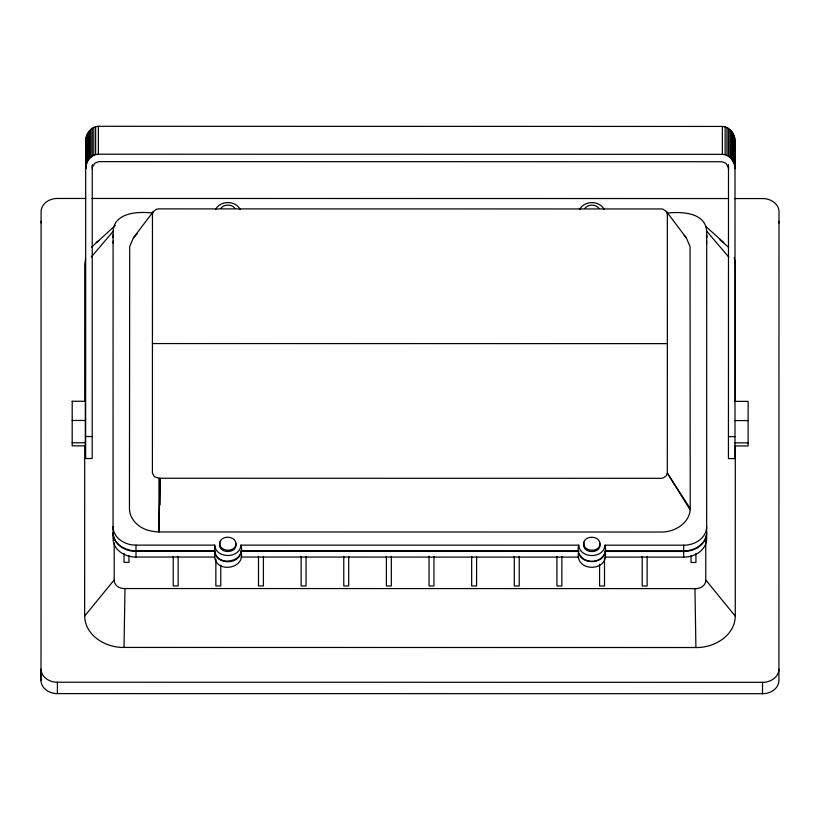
<?xml version="1.0" encoding="UTF-8"?>
<svg xmlns="http://www.w3.org/2000/svg" width="820" height="820" viewBox="0 0 820 820"><rect width="100%" height="100%" fill="white"/><g stroke="black" fill="none" stroke-linecap="round" stroke-linejoin="round"><path stroke-width="1.23" d="M734.453 198.563L762.6 198.563C770.103 198.368 778.846 203.421 779 211.642L778.908 680.62C778.754 688.841 770.011 693.894 762.508 693.699L57.4 693.597C49.897 693.781 41.154 688.739 41 680.518L41.092 211.529C41.246 203.319 49.989 198.266 57.492 198.46L85.639 198.46M41 680.518L41 669.151C41.154 677.371 49.897 682.424 57.4 682.23L762.518 682.332C770.011 682.527 778.754 677.484 778.918 669.264M57.4 693.597L57.4 682.23M735.304 446.193L735.274 616.148C734.894 635.869 713.902 647.984 695.913 647.523L124.015 647.431C106.016 647.892 85.034 635.766 84.665 616.045L84.696 446.101M84.706 401.38L84.737 264.655L85.567 258.546M92.25 165.476L92.199 458.513L85.639 458.503L85.7 140.917C85.618 133.855 90.979 126.546 98.39 126.3L722.369 126.434C729.677 126.669 734.997 133.814 735.017 140.773L734.997 458.605L728.437 458.605L728.498 165.353M85.803 139.215L85.7 168.817C85.608 161.765 90.969 154.447 98.39 154.211L722.369 154.345C729.667 154.58 734.997 161.714 735.017 168.674L735.017 140.773M86.131 165.209L86.131 137.309M86.684 163.375L86.684 135.464M87.443 161.622L87.443 133.721M88.396 160.013L88.396 132.102M89.534 158.547L89.534 130.646M90.825 157.266L90.825 129.355M92.25 156.179L92.25 128.279M92.25 169.063L92.475 164.605M93.787 155.318L93.798 127.418M95.622 154.621L95.622 126.71M98.39 154.211L98.39 126.3M705.774 540.421L705.764 580.006C706.082 585.664 699.993 589.026 694.96 588.616L124.999 588.534C119.956 588.944 113.867 585.572 114.195 579.924L114.195 542.891M124.035 553.428L124.035 562.387L128.955 562.387L128.955 555.632M706.655 532.569C706.86 544.336 694.376 551.747 683.695 551.44L604.986 551.429C610.234 572.565 573.487 572.565 578.746 551.429L240.947 551.378C246.389 568.567 216.552 573.897 214.707 557.057L135.997 557.047L135.997 551.358C125.316 551.665 112.832 544.244 113.047 532.487M706.655 526.891C706.43 538.391 694.191 545.464 683.695 545.187L604.986 545.177C604.012 558.984 579.72 558.984 578.746 545.177L240.947 545.126C246.389 562.315 216.552 567.655 214.707 550.804L135.997 550.794L135.997 545.115C125.501 545.382 113.262 538.309 113.047 526.809M153.34 211.498L152.458 214.112L152.417 472.996L154.334 476.697L158.967 478.234L158.957 531.965L661.484 532.036C674.737 532.17 689.948 523.047 690.214 508.584L690.061 246.625L686.361 237.933L666.486 211.57L663.308 209.356A7.052 6.109 0 0 0 660.807 208.957L159.018 208.885A7.052 6.109 0 0 0 156.517 209.284L153.34 211.498L133.414 237.831L129.703 246.543L129.447 508.502C129.478 518.26 137.165 526.389 145.96 529.576A36.664 31.754 0 0 0 158.957 531.954L160.023 478.265L660.756 478.306A7.052 6.109 0 0 0 663.257 477.906L666.434 475.692L667.316 473.068L667.357 214.194L666.486 211.57M160.023 504.894L160.023 478.265L158.967 478.234M173.225 556.349L173.225 585.931L178.145 585.931L178.145 556.349M214.707 557.057L214.707 551.368L135.997 551.358M214.707 550.804L214.707 545.126L135.997 545.115M215.865 559.086L215.855 585.931L220.775 585.931L220.785 565.134M258.495 556.36L258.495 585.941L263.415 585.941L263.415 556.36M301.135 556.37L301.124 585.951L306.044 585.951L306.055 556.37M343.764 556.37L343.764 585.951L348.684 585.951L348.684 556.37M386.404 556.38L386.394 585.962L391.314 585.962L391.324 556.38M429.034 556.38L429.034 585.962L433.954 585.962L433.954 556.38M471.674 556.39L471.664 585.972L476.584 585.972L476.594 556.39M514.304 556.401L514.304 585.982L519.224 585.982L519.224 556.401M556.944 556.401L556.934 585.982L561.854 585.982L561.864 556.401M604.986 545.177C610.664 567.061 573.057 567.05 578.746 545.177M599.574 564.221L599.574 585.992L604.494 585.992L604.494 557.856M642.214 556.411L642.203 585.992L647.123 586.003L647.134 556.411M604.986 557.108L683.695 557.118L683.695 551.44M604.986 550.866L683.695 550.876L683.695 545.187M691.014 555.714L691.004 562.469L695.924 562.469L695.934 553.51M722.369 154.345L722.369 126.434M725.126 154.754L725.126 126.844M726.95 155.451L726.95 127.551M728.498 169.156L728.273 164.697M728.488 156.312L728.488 128.412M729.913 157.389L729.913 129.488M731.194 158.67L731.204 130.769M732.332 160.125L732.332 132.225M733.275 161.745L733.285 133.834M734.033 163.477L734.043 135.577M734.658 165.548L734.658 137.647M735.314 401.472L735.335 264.747L734.248 257.634M762.508 693.699L762.518 682.332M124.015 647.431L124.999 588.534M41.082 222.896L41.225 221.185M113.098 237.564L113.293 234.602M113.098 243.243L113.293 240.854M219.914 543.434C217.454 554.176 238.2 554.176 235.75 543.434M240.947 545.126C239.973 558.932 215.68 558.932 214.707 545.126M240.947 551.378C239.973 565.185 215.68 565.185 214.707 551.368M583.942 543.486C581.493 554.228 602.239 554.238 599.789 543.486M706.461 534.958C704.544 545.269 693.474 550.999 683.695 550.876M92.475 167.147L94.823 163.17L98.81 161.632L721.938 161.724L725.936 163.262L728.273 167.229M215.66 209.469C220.088 200.295 235.699 200.295 240.127 209.479M579.699 209.52C584.117 200.346 599.738 200.346 604.166 209.53M604.535 553.572C600.476 563.842 583.245 563.842 579.197 553.561M84.665 616.045L114.195 579.924M91.44 247.25L115.282 225.479M133.414 237.831L137.258 233.72M91.297 256.967L113.437 231.025M220.795 208.331C224.178 204.006 231.609 204.006 234.991 208.331M584.824 208.382C588.217 204.057 595.648 204.057 599.03 208.382M96.258 242.464L99.169 240.434M683.695 557.118C694.191 557.395 706.43 550.322 706.655 538.822L706.707 231.394C705.661 212.257 681.143 211.478 667.255 213.087M92.045 198.46L728.057 198.553M152.571 213.015C138.683 211.396 114.154 212.165 113.098 231.312L113.047 538.73C113.262 550.24 125.501 557.313 135.997 557.047M152.438 343.559L667.336 343.631M735.007 401.369L748.127 401.369L748.117 445.947L734.997 445.947M72.201 420.476L85.311 420.476M735.007 420.568L748.127 420.568M85.639 436.527L92.199 436.527M728.447 436.619L734.997 436.619M72.191 442.759L85.311 442.759M734.997 442.851L748.117 442.861M240.947 550.804L578.746 550.855M240.947 557.057L578.746 557.108M135.997 550.794C126.218 550.917 115.148 545.177 113.242 534.876M719.95 239.85L728.642 247.343M705.753 226.412L723.814 242.556M706.645 231.107L728.775 257.06M684.208 235.371L686.361 237.933M705.764 580.006L735.274 616.148M690.214 508.584L667.316 473.068L690.112 509.773M778.856 221.297L779 222.999M706.512 234.684L706.707 237.082M706.512 235.258L706.707 237.646M706.512 240.936L706.707 243.325M694.96 588.616L695.913 647.523M72.201 401.267L72.191 445.844L85.311 445.854L85.321 401.277L72.201 401.267M219.914 542.01C217.884 550.917 233.034 553.274 235.75 545.403C237.769 536.485 222.63 534.138 219.914 542.01M583.942 542.061C581.923 550.978 597.062 553.326 599.789 545.454C601.808 536.547 586.669 534.189 583.942 542.061"/></g></svg>
